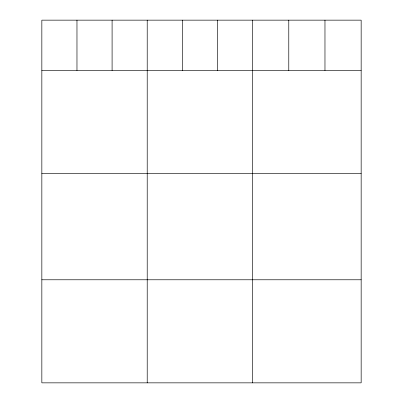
<?xml version="1.0" encoding="UTF-8"?>
<svg xmlns="http://www.w3.org/2000/svg" width="403" height="403" viewBox="0 0 403 403"><rect width="100%" height="100%" fill="white"/><g stroke="black" fill="none" stroke-linecap="round" stroke-linejoin="round"><path stroke-width="0.6" d="M361.159 70.515L361.159 382.85L41.841 382.85L41.841 20.15L361.159 20.15L361.159 70.515L41.841 70.515M41.841 173.587L361.159 173.587M41.841 279.778L361.159 279.778M324.969 20.15L324.969 70.515M288.78 20.15L288.78 70.515M252.59 20.15L252.59 382.85M217.464 20.15L217.464 70.515M182.342 20.15L182.342 70.515M147.216 20.15L147.216 382.85M112.094 20.15L112.094 70.515M76.968 20.15L76.968 70.515"/></g></svg>
